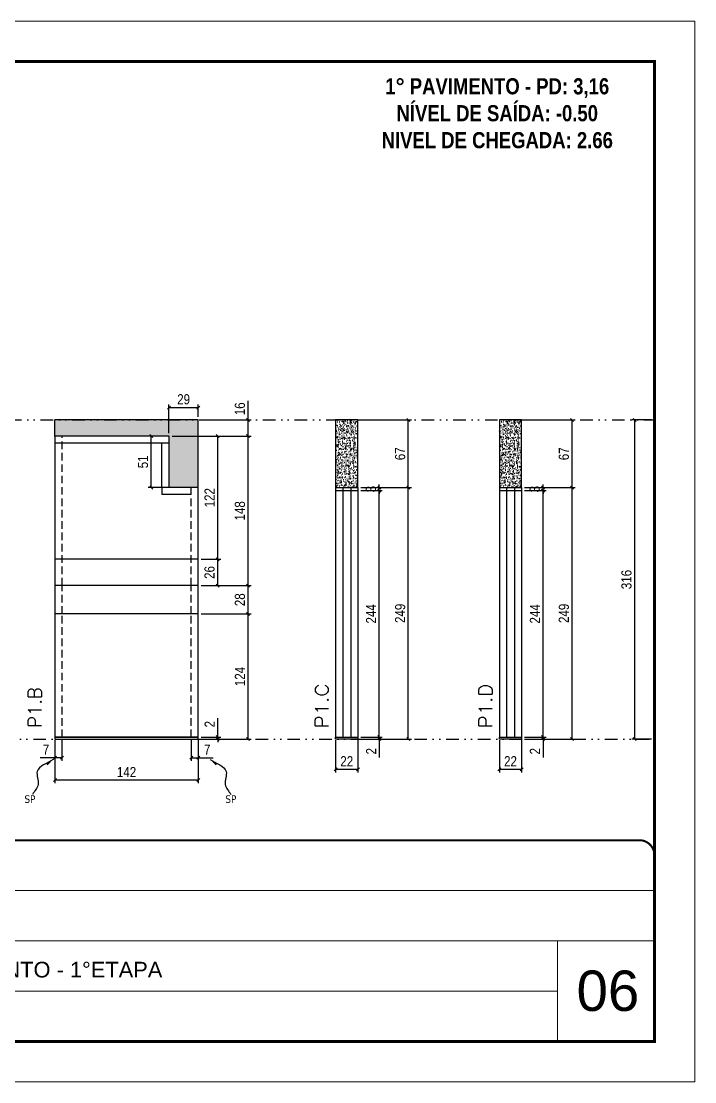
# Model space of a CAD drawing. Extents: x 14400 to 24104, y -21631 to 6985.
# Drawn here: x 16830 to 17497, y 4786 to 5836 of the extents above; entities that cross this region are included whole.
import ezdxf

# ---------------------------------------------------------------- set-up
doc = ezdxf.new("R2010")
doc.units = 0
for name, pattern in [('CONTINUO', [0]), ('DASHED', [0.75, 0.5, -0.25]), ('DIVIDE2', [0.625, 0.25, -0.125, 0, -0.125, 0, -0.125]), ('HIDDEN', [0.375, 0.25, -0.125])]:
    doc.linetypes.add(name, pattern=pattern)
for name, color, linetype, lineweight in [('CARIMBO', 255, 'Continuous', 9), ('Folhas', 255, 'Continuous', 9), ('SARRAFO DE PRESSAO', 251, 'DASHED', 9), ('Texto Seção', 7, 'Continuous', 15)]:
    doc.layers.add(name, color=color, linetype=linetype, lineweight=lineweight)
for name, color, linetype in [('COTA', 241, 'Continuous'), ('NOMENCLATURA', 7, 'Continuous'), ('Nível', 160, 'Continuous'), ('Painéis', 200, 'Continuous'), ('SARR_2.2x7', 40, 'Continuous'), ('texto', 7, 'Continuous')]:
    doc.layers.add(name, color=color, linetype=linetype)
doc.styles.add('ARIAL', font='arial.ttf')
doc.styles.add('COTA TECNICA', font='techl___.ttf', dxfattribs={"height": 10})
doc.styles.add('COTA TECNICA-50', font='techl___.ttf', dxfattribs={"height": 10})
doc.styles.add('REGUA-120', font='ROMANS.shx', dxfattribs={"height": 15})
doc.styles.add('ROMANC', font='techb___.ttf', dxfattribs={"height": 2.5})
doc.styles.get("Standard").update_dxf_attribs({"font": 'arial.ttf'})
doc.dimstyles.new('COTA PAINEL-50', dxfattribs={"dimtxt": 10, "dimasz": 3, "dimexe": 3, "dimexo": 3, "dimgap": 3, "dimtad": 1, "dimdec": 1, "dimzin": 12, "dimdsep": 46, "dimtxsty": 'COTA TECNICA-50', "dimblk1": 'OBLIQUE', "dimblk2": 'OBLIQUE', "dimsah": 1, "dimcen": 0.9, "dimclrd": 4, "dimclre": 4, "dimclrt": 240, "dimadec": 1, "dimazin": 3, "dimtfac": 1, "dimtdec": 1, "dimtmove": 0, "dimatfit": 3, "dimfxl": 1, "dimtolj": 1, "dimtzin": 12, "dimarcsym": 0})
doc.dimstyles.new('PAINEL', dxfattribs={"dimtxt": 10, "dimasz": 3, "dimexe": 3, "dimexo": 3, "dimgap": 3, "dimtad": 1, "dimdec": 1, "dimzin": 12, "dimdsep": 46, "dimtxsty": 'COTA TECNICA', "dimblk1": 'OBLIQUE', "dimblk2": 'OBLIQUE', "dimsah": 1, "dimcen": 0.9, "dimclrd": 4, "dimclre": 4, "dimclrt": 240, "dimadec": 1, "dimazin": 3, "dimtfac": 1, "dimtdec": 1, "dimtmove": 0, "dimatfit": 3, "dimfxl": 1, "dimtolj": 1, "dimtzin": 12, "dimarcsym": 0})
doc.dimstyles.get("Standard").update_dxf_attribs({"dimtxt": 0.18, "dimasz": 0.18, "dimexe": 0.18, "dimexo": 0.0625, "dimgap": 0.09, "dimtad": 0, "dimtih": 1, "dimtoh": 1, "dimdec": 4, "dimzin": 0, "dimdsep": 46, "dimtxsty": 'Standard', "dimcen": 0.09, "dimadec": 0, "dimazin": 0, "dimtfac": 1, "dimtdec": 4, "dimtofl": 0, "dimtmove": 0, "dimatfit": 3, "dimfxl": 1, "dimtolj": 1, "dimtzin": 0, "dimarcsym": 0})

# ---------------------------------------------------------------- blocks, each defined once
blk = doc.blocks.new('9999999999')
at = {"color": 30, "linetype": 'CONTINUO'}
for p, q in [((98564.6, 34379.6), (99584, 34379.6)), ((98564.6, 34329.8), (99488, 34329.8)), ((99584, 34329.8), (99488, 34329.8)), ((99488, 34329.8), (99488, 34230.2)), ((98564.6, 34280), (99488, 34280))]:
    blk.add_line(p, q, dxfattribs=at)
at = {"color": 30, "linetype": 'CONTINUO', "const_width": 2}
blk.add_lwpolyline([(99584, 34230.2), (99584, 34414.4, 0.414214), (99569, 34429.4), (98229, 34429.4, 0.414214), (98214, 34414.4), (98214, 34245.2, 0.414214), (98229, 34230.2), (99584, 34230.2)], format="xyb", dxfattribs=at)
at = {"layer": 'Folhas'}
blk.add_lwpolyline([(98139, 34190.2), (99624, 34190.2), (99624, 35240.2), (98139, 35240.2)], close=True, dxfattribs=at)
at = {"layer": 'Folhas', "color": 30, "const_width": 3}
blk.add_lwpolyline([(98214, 34230.2), (99584, 34230.2), (99584, 35200.2), (98214, 35200.2)], close=True, dxfattribs=at)
at = {"color": 7, "linetype": 'Continuous', "ltscale": 5, "style": 'ARIAL'}
blk.add_text('1°PAVIMENTO - 1°ETAPA', height=15.483, dxfattribs=at).set_placement((98837.7, 34293.5))
blk = doc.blocks.new('_Oblique')
at = {"color": 0, "linetype": 'ByBlock', "lineweight": -2}
blk.add_line((-0.5, -0.5), (0.5, 0.5), dxfattribs=at)
blk = doc.blocks.new('*D616')
at = {"layer": 'COTA', "color": 4, "lineweight": -2, "transparency": 16777216}
for p, q in [((17141.2, 5124.4), (17141.2, 5092.5)), ((17163.2, 5124.4), (17163.2, 5092.5)), ((17141.2, 5095.5), (17163.2, 5095.5))]:
    blk.add_line(p, q, dxfattribs=at)
at = {"layer": 'Defpoints', "color": 0, "transparency": 16777216}
for p in [(17141.2, 5127.4), (17163.2, 5127.4), (17163.2, 5095.5)]:
    blk.add_point(p, dxfattribs=at)
at = {"layer": 'COTA', "color": 4, "lineweight": -2, "transparency": 16777216, "xscale": 3, "yscale": 3, "zscale": 3, "rotation": 180}
blk.add_blockref('_Oblique', (17141.2, 5095.5), dxfattribs=at)
at = {"layer": 'COTA', "color": 4, "lineweight": -2, "transparency": 16777216, "xscale": 3, "yscale": 3, "zscale": 3}
blk.add_blockref('_Oblique', (17163.2, 5095.5), dxfattribs=at)
at = {"layer": 'COTA', "color": 240, "transparency": 16777216, "insert": (17152.2, 5103.5), "char_height": 10, "attachment_point": 5, "style": 'COTA TECNICA'}
blk.add_mtext('\\A1;22', dxfattribs=at)
blk = doc.blocks.new('*D617')
at = {"layer": 'COTA', "color": 4, "lineweight": -2, "transparency": 16777216}
for p, q in [((17166.2, 5127.4), (17187.4, 5127.4)), ((17166.2, 5125.4), (17187.4, 5125.4)), ((17184.4, 5127.4), (17184.4, 5130.4)), ((17184.4, 5127.4), (17184.4, 5125.4)), ((17184.4, 5125.4), (17184.4, 5107.3))]:
    blk.add_line(p, q, dxfattribs=at)
at = {"layer": 'Defpoints', "color": 0, "transparency": 16777216}
for p in [(17163.2, 5127.4), (17163.2, 5125.4), (17184.4, 5127.4)]:
    blk.add_point(p, dxfattribs=at)
at = {"layer": 'COTA', "color": 4, "lineweight": -2, "transparency": 16777216, "xscale": 3, "yscale": 3, "zscale": 3}
for p, rotation in [((17184.4, 5127.4), 270), ((17184.4, 5125.4), 90)]:
    blk.add_blockref('_Oblique', p, dxfattribs=dict(at, rotation=rotation))
at = {"layer": 'COTA', "color": 240, "transparency": 16777216, "insert": (17176.4, 5113.4), "char_height": 10, "attachment_point": 5, "rotation": 90, "style": 'COTA TECNICA-50'}
blk.add_mtext('\\A1;2', dxfattribs=at)
blk = doc.blocks.new('*D618')
at = {"layer": 'COTA', "color": 4, "lineweight": -2, "transparency": 16777216}
for p, q in [((17166.2, 5374.4), (17216.2, 5374.4)), ((17213.2, 5125.4), (17213.2, 5374.4)), ((17166.2, 5125.4), (17216.2, 5125.4))]:
    blk.add_line(p, q, dxfattribs=at)
at = {"layer": 'Defpoints', "color": 0, "transparency": 16777216}
for p in [(17163.2, 5374.4), (17213.2, 5374.4), (17163.2, 5125.4)]:
    blk.add_point(p, dxfattribs=at)
at = {"layer": 'COTA', "color": 4, "lineweight": -2, "transparency": 16777216, "xscale": 3, "yscale": 3, "zscale": 3}
for p, rotation in [((17213.2, 5374.4), 90), ((17213.2, 5125.4), 270)]:
    blk.add_blockref('_Oblique', p, dxfattribs=dict(at, rotation=rotation))
at = {"layer": 'COTA', "color": 240, "transparency": 16777216, "insert": (17205.1, 5249.9), "char_height": 10, "attachment_point": 5, "rotation": 90, "style": 'COTA TECNICA-50'}
blk.add_mtext('\\A1;249', dxfattribs=at)
blk = doc.blocks.new('*D619')
at = {"layer": 'COTA', "color": 4, "lineweight": -2, "transparency": 16777216}
for p, q in [((17166.2, 5441.4), (17216.2, 5441.4)), ((17213.2, 5374.4), (17213.2, 5441.4)), ((17166.2, 5374.4), (17216.2, 5374.4))]:
    blk.add_line(p, q, dxfattribs=at)
at = {"layer": 'Defpoints', "color": 0, "transparency": 16777216}
for p in [(17163.2, 5441.4), (17213.2, 5441.4), (17163.2, 5374.4)]:
    blk.add_point(p, dxfattribs=at)
at = {"layer": 'COTA', "color": 4, "lineweight": -2, "transparency": 16777216, "xscale": 3, "yscale": 3, "zscale": 3}
for p, rotation in [((17213.2, 5441.4), 90), ((17213.2, 5374.4), 270)]:
    blk.add_blockref('_Oblique', p, dxfattribs=dict(at, rotation=rotation))
at = {"layer": 'COTA', "color": 240, "transparency": 16777216, "insert": (17205.1, 5407.9), "char_height": 10, "attachment_point": 5, "rotation": 90, "style": 'COTA TECNICA'}
blk.add_mtext('\\A1;67', dxfattribs=at)
blk = doc.blocks.new('*D627')
at = {"layer": 'COTA', "color": 4, "lineweight": -2, "transparency": 16777216}
for p, q in [((16863.1, 5124.4), (16863.1, 5081.8)), ((17005.1, 5124.4), (17005.1, 5081.8)), ((17005.1, 5084.8), (16863.1, 5084.8))]:
    blk.add_line(p, q, dxfattribs=at)
at = {"layer": 'Defpoints', "color": 0, "transparency": 16777216}
for p in [(16863.1, 5127.4), (17005.1, 5127.4), (16863.1, 5084.8)]:
    blk.add_point(p, dxfattribs=at)
at = {"layer": 'COTA', "color": 4, "lineweight": -2, "transparency": 16777216, "xscale": 3, "yscale": 3, "zscale": 3, "rotation": 180}
blk.add_blockref('_Oblique', (16863.1, 5084.8), dxfattribs=at)
at = {"layer": 'COTA', "color": 4, "lineweight": -2, "transparency": 16777216, "xscale": 3, "yscale": 3, "zscale": 3}
blk.add_blockref('_Oblique', (17005.1, 5084.8), dxfattribs=at)
at = {"layer": 'COTA', "color": 240, "transparency": 16777216, "insert": (16934.1, 5092.8), "char_height": 10, "attachment_point": 5, "style": 'COTA TECNICA'}
blk.add_mtext('\\A1;142', dxfattribs=at)
blk = doc.blocks.new('*D628')
at = {"layer": 'COTA', "color": 4, "lineweight": -2, "transparency": 16777216}
for p, q in [((16998.1, 5124.4), (16998.1, 5103.9)), ((17005.1, 5122.4), (17005.1, 5103.9)), ((16998.1, 5106.9), (17005.1, 5106.9)), ((17005.1, 5106.9), (17019.9, 5106.9))]:
    blk.add_line(p, q, dxfattribs=at)
at = {"layer": 'Defpoints', "color": 0, "transparency": 16777216}
for p in [(16998.1, 5127.4), (17005.1, 5125.4), (17005.1, 5106.9)]:
    blk.add_point(p, dxfattribs=at)
at = {"layer": 'COTA', "color": 4, "lineweight": -2, "transparency": 16777216, "xscale": 3, "yscale": 3, "zscale": 3, "rotation": 180}
blk.add_blockref('_Oblique', (16998.1, 5106.9), dxfattribs=at)
at = {"layer": 'COTA', "color": 4, "lineweight": -2, "transparency": 16777216, "xscale": 3, "yscale": 3, "zscale": 3}
blk.add_blockref('_Oblique', (17005.1, 5106.9), dxfattribs=at)
at = {"layer": 'COTA', "color": 240, "transparency": 16777216, "insert": (17014, 5115), "char_height": 10, "attachment_point": 5, "style": 'COTA TECNICA-50'}
blk.add_mtext('\\A1;7', dxfattribs=at)
blk = doc.blocks.new('*D629')
at = {"layer": 'COTA', "color": 4, "lineweight": -2, "transparency": 16777216}
for p, q in [((16870.1, 5124.4), (16870.1, 5103.9)), ((16863.1, 5122.4), (16863.1, 5103.9)), ((16863.1, 5106.9), (16848.4, 5106.9)), ((16870.1, 5106.9), (16863.1, 5106.9))]:
    blk.add_line(p, q, dxfattribs=at)
at = {"layer": 'Defpoints', "color": 0, "transparency": 16777216}
for p in [(16863.1, 5125.4), (16870.1, 5127.4), (16863.1, 5106.9)]:
    blk.add_point(p, dxfattribs=at)
at = {"layer": 'COTA', "color": 4, "lineweight": -2, "transparency": 16777216, "xscale": 3, "yscale": 3, "zscale": 3, "rotation": 180}
blk.add_blockref('_Oblique', (16863.1, 5106.9), dxfattribs=at)
at = {"layer": 'COTA', "color": 4, "lineweight": -2, "transparency": 16777216, "xscale": 3, "yscale": 3, "zscale": 3}
blk.add_blockref('_Oblique', (16870.1, 5106.9), dxfattribs=at)
at = {"layer": 'COTA', "color": 240, "transparency": 16777216, "insert": (16854.3, 5115), "char_height": 10, "attachment_point": 5, "style": 'COTA TECNICA-50'}
blk.add_mtext('\\A1;7', dxfattribs=at)
blk = doc.blocks.new('*D632')
at = {"layer": 'COTA', "color": 4, "linetype": 'ByBlock', "lineweight": -2, "transparency": 16777216}
for p, q in [((17008.1, 5249.4), (17057.5, 5249.4)), ((17054.5, 5125.4), (17054.5, 5249.4)), ((17008.1, 5125.4), (17057.5, 5125.4))]:
    blk.add_line(p, q, dxfattribs=at)
at = {"layer": 'Defpoints', "color": 0, "linetype": 'ByBlock', "transparency": 16777216}
for p in [(17005.1, 5249.4), (17054.5, 5249.4), (17005.1, 5125.4)]:
    blk.add_point(p, dxfattribs=at)
at = {"layer": 'COTA', "color": 4, "linetype": 'ByBlock', "lineweight": -2, "transparency": 16777216, "xscale": 3, "yscale": 3, "zscale": 3}
for p, rotation in [((17054.5, 5249.4), 90), ((17054.5, 5125.4), 270)]:
    blk.add_blockref('_Oblique', p, dxfattribs=dict(at, rotation=rotation))
at = {"layer": 'COTA', "color": 240, "linetype": 'ByBlock', "transparency": 16777216, "insert": (17046.4, 5187.4), "char_height": 10, "attachment_point": 5, "rotation": 90, "style": 'COTA TECNICA'}
blk.add_mtext('\\A1;124', dxfattribs=at)
blk = doc.blocks.new('*D630')
at = {"layer": 'COTA', "color": 4, "lineweight": -2, "transparency": 16777216}
for p, q in [((17024.4, 5127.4), (17024.4, 5146.2)), ((17008.1, 5127.4), (17027.4, 5127.4)), ((17008.1, 5125.4), (17027.4, 5125.4)), ((17024.4, 5125.4), (17024.4, 5127.4)), ((17024.4, 5125.4), (17024.4, 5122.4))]:
    blk.add_line(p, q, dxfattribs=at)
at = {"layer": 'Defpoints', "color": 0, "transparency": 16777216}
for p in [(17005.1, 5127.4), (17005.1, 5125.4), (17024.4, 5125.4)]:
    blk.add_point(p, dxfattribs=at)
at = {"layer": 'COTA', "color": 4, "lineweight": -2, "transparency": 16777216, "xscale": 3, "yscale": 3, "zscale": 3}
for p, rotation in [((17024.4, 5127.4), 270), ((17024.4, 5125.4), 90)]:
    blk.add_blockref('_Oblique', p, dxfattribs=dict(at, rotation=rotation))
at = {"layer": 'COTA', "color": 240, "transparency": 16777216, "insert": (17016.4, 5140.2), "char_height": 10, "attachment_point": 5, "rotation": 90, "style": 'COTA TECNICA-50'}
blk.add_mtext('\\A1;2', dxfattribs=at)
blk = doc.blocks.new('*D633')
at = {"layer": 'COTA', "color": 4, "linetype": 'ByBlock', "lineweight": -2, "transparency": 16777216}
for p, q in [((17008.1, 5249.4), (17057.5, 5249.4)), ((17054.5, 5125.4), (17054.5, 5249.4)), ((17008.1, 5125.4), (17057.5, 5125.4))]:
    blk.add_line(p, q, dxfattribs=at)
at = {"layer": 'Defpoints', "color": 0, "linetype": 'ByBlock', "transparency": 16777216}
for p in [(17005.1, 5249.4), (17054.5, 5249.4), (17005.1, 5125.4)]:
    blk.add_point(p, dxfattribs=at)
at = {"layer": 'COTA', "color": 4, "linetype": 'ByBlock', "lineweight": -2, "transparency": 16777216, "xscale": 3, "yscale": 3, "zscale": 3}
for p, rotation in [((17054.5, 5249.4), 90), ((17054.5, 5125.4), 270)]:
    blk.add_blockref('_Oblique', p, dxfattribs=dict(at, rotation=rotation))
at = {"layer": 'COTA', "color": 240, "linetype": 'ByBlock', "transparency": 16777216, "insert": (17046.4, 5187.4), "char_height": 10, "attachment_point": 5, "rotation": 90, "style": 'COTA TECNICA'}
blk.add_mtext('\\A1;124', dxfattribs=at)
blk = doc.blocks.new('*D631')
at = {"layer": 'COTA', "color": 4, "lineweight": -2, "transparency": 16777216}
for p, q in [((16979.1, 5425.4), (17057.5, 5425.4)), ((17054.5, 5277.4), (17054.5, 5425.4)), ((17008.1, 5277.4), (17057.5, 5277.4))]:
    blk.add_line(p, q, dxfattribs=at)
at = {"layer": 'Defpoints', "color": 0, "transparency": 16777216}
for p in [(16976.1, 5425.4), (17054.5, 5425.4), (17005.1, 5277.4)]:
    blk.add_point(p, dxfattribs=at)
at = {"layer": 'COTA', "color": 4, "lineweight": -2, "transparency": 16777216, "xscale": 3, "yscale": 3, "zscale": 3}
for p, rotation in [((17054.5, 5425.4), 90), ((17054.5, 5277.4), 270)]:
    blk.add_blockref('_Oblique', p, dxfattribs=dict(at, rotation=rotation))
at = {"layer": 'COTA', "color": 240, "transparency": 16777216, "insert": (17046.4, 5351.4), "char_height": 10, "attachment_point": 5, "rotation": 90, "style": 'COTA TECNICA'}
blk.add_mtext('\\A1;148', dxfattribs=at)
blk = doc.blocks.new('*D634')
at = {"layer": 'COTA', "color": 4, "lineweight": -2, "transparency": 16777216}
for p, q in [((16976.1, 5428.4), (16976.1, 5456.7)), ((16976.1, 5453.7), (17005.1, 5453.7)), ((17005.1, 5444.4), (17005.1, 5456.7))]:
    blk.add_line(p, q, dxfattribs=at)
at = {"layer": 'Defpoints', "color": 0, "transparency": 16777216}
for p in [(17005.1, 5453.7), (17005.1, 5441.4), (16976.1, 5425.4)]:
    blk.add_point(p, dxfattribs=at)
at = {"layer": 'COTA', "color": 4, "lineweight": -2, "transparency": 16777216, "xscale": 3, "yscale": 3, "zscale": 3, "rotation": 180}
blk.add_blockref('_Oblique', (16976.1, 5453.7), dxfattribs=at)
at = {"layer": 'COTA', "color": 4, "lineweight": -2, "transparency": 16777216, "xscale": 3, "yscale": 3, "zscale": 3}
blk.add_blockref('_Oblique', (17005.1, 5453.7), dxfattribs=at)
at = {"layer": 'COTA', "color": 240, "transparency": 16777216, "insert": (16990.6, 5461.8), "char_height": 10, "attachment_point": 5, "style": 'COTA TECNICA'}
blk.add_mtext('\\A1;29', dxfattribs=at)
blk = doc.blocks.new('*D635')
at = {"layer": 'COTA', "color": 4, "lineweight": -2, "transparency": 16777216}
for p, q in [((16973.1, 5425.4), (16955.5, 5425.4)), ((16958.5, 5374.4), (16958.5, 5425.4)), ((16973.1, 5374.4), (16955.5, 5374.4))]:
    blk.add_line(p, q, dxfattribs=at)
at = {"layer": 'Defpoints', "color": 0, "transparency": 16777216}
for p in [(16958.5, 5425.4), (16976.1, 5425.4), (16976.1, 5374.4)]:
    blk.add_point(p, dxfattribs=at)
at = {"layer": 'COTA', "color": 4, "lineweight": -2, "transparency": 16777216, "xscale": 3, "yscale": 3, "zscale": 3}
for p, rotation in [((16958.5, 5425.4), 90), ((16958.5, 5374.4), 270)]:
    blk.add_blockref('_Oblique', p, dxfattribs=dict(at, rotation=rotation))
at = {"layer": 'COTA', "color": 240, "transparency": 16777216, "insert": (16950.4, 5399.9), "char_height": 10, "attachment_point": 5, "rotation": 90, "style": 'COTA TECNICA'}
blk.add_mtext('\\A1;51', dxfattribs=at)
blk = doc.blocks.new('*D636')
at = {"layer": 'COTA', "color": 4, "lineweight": -2, "transparency": 16777216}
for p, q in [((17008.1, 5277.4), (17057.5, 5277.4)), ((17054.5, 5249.4), (17054.5, 5277.4)), ((17008.1, 5249.4), (17057.5, 5249.4))]:
    blk.add_line(p, q, dxfattribs=at)
at = {"layer": 'Defpoints', "color": 0, "transparency": 16777216}
for p in [(17005.1, 5277.4), (17054.5, 5277.4), (17005.1, 5249.4)]:
    blk.add_point(p, dxfattribs=at)
at = {"layer": 'COTA', "color": 4, "lineweight": -2, "transparency": 16777216, "xscale": 3, "yscale": 3, "zscale": 3}
for p, rotation in [((17054.5, 5277.4), 90), ((17054.5, 5249.4), 270)]:
    blk.add_blockref('_Oblique', p, dxfattribs=dict(at, rotation=rotation))
at = {"layer": 'COTA', "color": 240, "transparency": 16777216, "insert": (17046.4, 5263.4), "char_height": 10, "attachment_point": 5, "rotation": 90, "style": 'COTA TECNICA'}
blk.add_mtext('\\A1;28', dxfattribs=at)
blk = doc.blocks.new('*D637')
at = {"layer": 'COTA', "color": 4, "lineweight": -2, "transparency": 16777216}
for p, q in [((17008.1, 5303.4), (17027.4, 5303.4)), ((17024.4, 5277.4), (17024.4, 5303.4)), ((17008.1, 5277.4), (17027.4, 5277.4))]:
    blk.add_line(p, q, dxfattribs=at)
at = {"layer": 'Defpoints', "color": 0, "transparency": 16777216}
for p in [(17005.1, 5303.4), (17024.4, 5303.4), (17005.1, 5277.4)]:
    blk.add_point(p, dxfattribs=at)
at = {"layer": 'COTA', "color": 4, "lineweight": -2, "transparency": 16777216, "xscale": 3, "yscale": 3, "zscale": 3}
for p, rotation in [((17024.4, 5303.4), 90), ((17024.4, 5277.4), 270)]:
    blk.add_blockref('_Oblique', p, dxfattribs=dict(at, rotation=rotation))
at = {"layer": 'COTA', "color": 240, "transparency": 16777216, "insert": (17016.3, 5290.4), "char_height": 10, "attachment_point": 5, "rotation": 90, "style": 'COTA TECNICA'}
blk.add_mtext('\\A1;26', dxfattribs=at)
blk = doc.blocks.new('*D638')
at = {"layer": 'COTA', "color": 4, "lineweight": -2, "transparency": 16777216}
for p, q in [((16979.1, 5425.4), (17027.4, 5425.4)), ((17024.4, 5303.4), (17024.4, 5425.4)), ((17008.1, 5303.4), (17027.4, 5303.4))]:
    blk.add_line(p, q, dxfattribs=at)
at = {"layer": 'Defpoints', "color": 0, "transparency": 16777216}
for p in [(16976.1, 5425.4), (17024.4, 5425.4), (17005.1, 5303.4)]:
    blk.add_point(p, dxfattribs=at)
at = {"layer": 'COTA', "color": 4, "lineweight": -2, "transparency": 16777216, "xscale": 3, "yscale": 3, "zscale": 3}
for p, rotation in [((17024.4, 5425.4), 90), ((17024.4, 5303.4), 270)]:
    blk.add_blockref('_Oblique', p, dxfattribs=dict(at, rotation=rotation))
at = {"layer": 'COTA', "color": 240, "transparency": 16777216, "insert": (17016.3, 5364.4), "char_height": 10, "attachment_point": 5, "rotation": 90, "style": 'COTA TECNICA'}
blk.add_mtext('\\A1;122', dxfattribs=at)
blk = doc.blocks.new('*D639')
at = {"layer": 'COTA', "color": 4, "lineweight": -2, "transparency": 16777216}
for p, q in [((17054.5, 5441.4), (17054.5, 5460.4)), ((17008.1, 5441.4), (17057.5, 5441.4)), ((17054.5, 5425.4), (17054.5, 5441.4)), ((16979.1, 5425.4), (17057.5, 5425.4))]:
    blk.add_line(p, q, dxfattribs=at)
at = {"layer": 'Defpoints', "color": 0, "transparency": 16777216}
for p in [(17005.1, 5441.4), (17054.5, 5441.4), (16976.1, 5425.4)]:
    blk.add_point(p, dxfattribs=at)
at = {"layer": 'COTA', "color": 4, "lineweight": -2, "transparency": 16777216, "xscale": 3, "yscale": 3, "zscale": 3}
for p, rotation in [((17054.5, 5441.4), 90), ((17054.5, 5425.4), 270)]:
    blk.add_blockref('_Oblique', p, dxfattribs=dict(at, rotation=rotation))
at = {"layer": 'COTA', "color": 240, "transparency": 16777216, "insert": (17046.4, 5452.4), "char_height": 10, "attachment_point": 5, "rotation": 90, "style": 'COTA TECNICA'}
blk.add_mtext('\\A1;16', dxfattribs=at)
blk = doc.blocks.new('*D640')
at = {"layer": 'COTA', "color": 4, "lineweight": -2, "transparency": 16777216}
for p, q in [((17166.2, 5371.4), (17187.4, 5371.4)), ((17184.4, 5127.4), (17184.4, 5371.4)), ((17166.2, 5127.4), (17187.4, 5127.4))]:
    blk.add_line(p, q, dxfattribs=at)
at = {"layer": 'Defpoints', "color": 0, "transparency": 16777216}
for p in [(17163.2, 5371.4), (17184.4, 5371.4), (17163.2, 5127.4)]:
    blk.add_point(p, dxfattribs=at)
at = {"layer": 'COTA', "color": 4, "lineweight": -2, "transparency": 16777216, "xscale": 3, "yscale": 3, "zscale": 3}
for p, rotation in [((17184.4, 5371.4), 90), ((17184.4, 5127.4), 270)]:
    blk.add_blockref('_Oblique', p, dxfattribs=dict(at, rotation=rotation))
at = {"layer": 'COTA', "color": 240, "transparency": 16777216, "insert": (17176.3, 5249.4), "char_height": 10, "attachment_point": 5, "rotation": 90, "style": 'COTA TECNICA'}
blk.add_mtext('\\A1;244', dxfattribs=at)
blk = doc.blocks.new('*D641')
at = {"layer": 'COTA', "color": 4, "lineweight": -2, "transparency": 16777216}
for p, q in [((17184.4, 5374.4), (17184.4, 5377.4)), ((17166.2, 5374.4), (17187.4, 5374.4)), ((17166.2, 5371.4), (17187.4, 5371.4)), ((17184.4, 5371.4), (17184.4, 5374.4)), ((17184.4, 5371.4), (17184.4, 5368.4))]:
    blk.add_line(p, q, dxfattribs=at)
at = {"layer": 'Defpoints', "color": 0, "transparency": 16777216}
for p in [(17163.2, 5374.4), (17163.2, 5371.4), (17184.4, 5374.4)]:
    blk.add_point(p, dxfattribs=at)
at = {"layer": 'COTA', "color": 4, "lineweight": -2, "transparency": 16777216, "xscale": 3, "yscale": 3, "zscale": 3}
for p, rotation in [((17184.4, 5374.4), 270), ((17184.4, 5371.4), 90)]:
    blk.add_blockref('_Oblique', p, dxfattribs=dict(at, rotation=rotation))
at = {"layer": 'COTA', "color": 240, "transparency": 16777216, "insert": (17176.2, 5372.9), "char_height": 10, "attachment_point": 5, "rotation": 90, "style": 'COTA TECNICA'}
blk.add_mtext('\\A1;3', dxfattribs=at)
blk = doc.blocks.new('*D642')
at = {"layer": 'COTA', "color": 4, "lineweight": -2, "transparency": 16777216}
for p, q in [((17303.4, 5124.4), (17303.4, 5092.5)), ((17325.4, 5124.4), (17325.4, 5092.5)), ((17303.4, 5095.5), (17325.4, 5095.5))]:
    blk.add_line(p, q, dxfattribs=at)
at = {"layer": 'Defpoints', "color": 0, "transparency": 16777216}
for p in [(17303.4, 5127.4), (17325.4, 5127.4), (17325.4, 5095.5)]:
    blk.add_point(p, dxfattribs=at)
at = {"layer": 'COTA', "color": 4, "lineweight": -2, "transparency": 16777216, "xscale": 3, "yscale": 3, "zscale": 3, "rotation": 180}
blk.add_blockref('_Oblique', (17303.4, 5095.5), dxfattribs=at)
at = {"layer": 'COTA', "color": 4, "lineweight": -2, "transparency": 16777216, "xscale": 3, "yscale": 3, "zscale": 3}
blk.add_blockref('_Oblique', (17325.4, 5095.5), dxfattribs=at)
at = {"layer": 'COTA', "color": 240, "transparency": 16777216, "insert": (17314.4, 5103.5), "char_height": 10, "attachment_point": 5, "style": 'COTA TECNICA'}
blk.add_mtext('\\A1;22', dxfattribs=at)
blk = doc.blocks.new('*D643')
at = {"layer": 'COTA', "color": 4, "lineweight": -2, "transparency": 16777216}
for p, q in [((17328.4, 5127.4), (17349.6, 5127.4)), ((17328.4, 5125.4), (17349.6, 5125.4)), ((17346.6, 5127.4), (17346.6, 5130.4)), ((17346.6, 5127.4), (17346.6, 5125.4)), ((17346.6, 5125.4), (17346.6, 5107.3))]:
    blk.add_line(p, q, dxfattribs=at)
at = {"layer": 'Defpoints', "color": 0, "transparency": 16777216}
for p in [(17325.4, 5127.4), (17325.4, 5125.4), (17346.6, 5127.4)]:
    blk.add_point(p, dxfattribs=at)
at = {"layer": 'COTA', "color": 4, "lineweight": -2, "transparency": 16777216, "xscale": 3, "yscale": 3, "zscale": 3}
for p, rotation in [((17346.6, 5127.4), 270), ((17346.6, 5125.4), 90)]:
    blk.add_blockref('_Oblique', p, dxfattribs=dict(at, rotation=rotation))
at = {"layer": 'COTA', "color": 240, "transparency": 16777216, "insert": (17338.6, 5113.4), "char_height": 10, "attachment_point": 5, "rotation": 90, "style": 'COTA TECNICA-50'}
blk.add_mtext('\\A1;2', dxfattribs=at)
blk = doc.blocks.new('*D644')
at = {"layer": 'COTA', "color": 4, "lineweight": -2, "transparency": 16777216}
for p, q in [((17328.4, 5374.4), (17378.4, 5374.4)), ((17375.4, 5125.4), (17375.4, 5374.4)), ((17328.4, 5125.4), (17378.4, 5125.4))]:
    blk.add_line(p, q, dxfattribs=at)
at = {"layer": 'Defpoints', "color": 0, "transparency": 16777216}
for p in [(17325.4, 5374.4), (17375.4, 5374.4), (17325.4, 5125.4)]:
    blk.add_point(p, dxfattribs=at)
at = {"layer": 'COTA', "color": 4, "lineweight": -2, "transparency": 16777216, "xscale": 3, "yscale": 3, "zscale": 3}
for p, rotation in [((17375.4, 5374.4), 90), ((17375.4, 5125.4), 270)]:
    blk.add_blockref('_Oblique', p, dxfattribs=dict(at, rotation=rotation))
at = {"layer": 'COTA', "color": 240, "transparency": 16777216, "insert": (17367.3, 5249.9), "char_height": 10, "attachment_point": 5, "rotation": 90, "style": 'COTA TECNICA-50'}
blk.add_mtext('\\A1;249', dxfattribs=at)
blk = doc.blocks.new('*D645')
at = {"layer": 'COTA', "color": 4, "lineweight": -2, "transparency": 16777216}
for p, q in [((17328.4, 5441.4), (17378.4, 5441.4)), ((17375.4, 5374.4), (17375.4, 5441.4)), ((17328.4, 5374.4), (17378.4, 5374.4))]:
    blk.add_line(p, q, dxfattribs=at)
at = {"layer": 'Defpoints', "color": 0, "transparency": 16777216}
for p in [(17325.4, 5441.4), (17375.4, 5441.4), (17325.4, 5374.4)]:
    blk.add_point(p, dxfattribs=at)
at = {"layer": 'COTA', "color": 4, "lineweight": -2, "transparency": 16777216, "xscale": 3, "yscale": 3, "zscale": 3}
for p, rotation in [((17375.4, 5441.4), 90), ((17375.4, 5374.4), 270)]:
    blk.add_blockref('_Oblique', p, dxfattribs=dict(at, rotation=rotation))
at = {"layer": 'COTA', "color": 240, "transparency": 16777216, "insert": (17367.3, 5407.9), "char_height": 10, "attachment_point": 5, "rotation": 90, "style": 'COTA TECNICA'}
blk.add_mtext('\\A1;67', dxfattribs=at)
blk = doc.blocks.new('*D646')
at = {"layer": 'COTA', "color": 4, "lineweight": -2, "transparency": 16777216}
for p, q in [((17328.4, 5371.4), (17349.6, 5371.4)), ((17346.6, 5127.4), (17346.6, 5371.4)), ((17328.4, 5127.4), (17349.6, 5127.4))]:
    blk.add_line(p, q, dxfattribs=at)
at = {"layer": 'Defpoints', "color": 0, "transparency": 16777216}
for p in [(17325.4, 5371.4), (17346.6, 5371.4), (17325.4, 5127.4)]:
    blk.add_point(p, dxfattribs=at)
at = {"layer": 'COTA', "color": 4, "lineweight": -2, "transparency": 16777216, "xscale": 3, "yscale": 3, "zscale": 3}
for p, rotation in [((17346.6, 5371.4), 90), ((17346.6, 5127.4), 270)]:
    blk.add_blockref('_Oblique', p, dxfattribs=dict(at, rotation=rotation))
at = {"layer": 'COTA', "color": 240, "transparency": 16777216, "insert": (17338.6, 5249.4), "char_height": 10, "attachment_point": 5, "rotation": 90, "style": 'COTA TECNICA'}
blk.add_mtext('\\A1;244', dxfattribs=at)
blk = doc.blocks.new('*D647')
at = {"layer": 'COTA', "color": 4, "lineweight": -2, "transparency": 16777216}
for p, q in [((17346.6, 5374.4), (17346.6, 5377.4)), ((17328.4, 5374.4), (17349.6, 5374.4)), ((17328.4, 5371.4), (17349.6, 5371.4)), ((17346.6, 5371.4), (17346.6, 5374.4)), ((17346.6, 5371.4), (17346.6, 5368.4))]:
    blk.add_line(p, q, dxfattribs=at)
at = {"layer": 'Defpoints', "color": 0, "transparency": 16777216}
for p in [(17325.4, 5374.4), (17325.4, 5371.4), (17346.6, 5374.4)]:
    blk.add_point(p, dxfattribs=at)
at = {"layer": 'COTA', "color": 4, "lineweight": -2, "transparency": 16777216, "xscale": 3, "yscale": 3, "zscale": 3}
for p, rotation in [((17346.6, 5374.4), 270), ((17346.6, 5371.4), 90)]:
    blk.add_blockref('_Oblique', p, dxfattribs=dict(at, rotation=rotation))
at = {"layer": 'COTA', "color": 240, "transparency": 16777216, "insert": (17338.4, 5372.9), "char_height": 10, "attachment_point": 5, "rotation": 90, "style": 'COTA TECNICA'}
blk.add_mtext('\\A1;3', dxfattribs=at)
blk = doc.blocks.new('*D701')
at = {"layer": 'COTA', "color": 4, "lineweight": -2, "transparency": 16777216}
for p, q in [((17454, 5441.4), (17434.5, 5441.4)), ((17437.5, 5125.4), (17437.5, 5441.4)), ((17454, 5125.4), (17434.5, 5125.4))]:
    blk.add_line(p, q, dxfattribs=at)
at = {"layer": 'Defpoints', "color": 0, "transparency": 16777216}
for p in [(17437.5, 5441.4), (17457, 5441.4), (17457, 5125.4)]:
    blk.add_point(p, dxfattribs=at)
at = {"layer": 'COTA', "color": 4, "lineweight": -2, "transparency": 16777216, "xscale": 3, "yscale": 3, "zscale": 3}
for p, rotation in [((17437.5, 5441.4), 90), ((17437.5, 5125.4), 270)]:
    blk.add_blockref('_Oblique', p, dxfattribs=dict(at, rotation=rotation))
at = {"layer": 'COTA', "color": 240, "transparency": 16777216, "insert": (17429.3, 5283.4), "char_height": 10, "attachment_point": 5, "rotation": 90, "style": 'COTA TECNICA'}
blk.add_mtext('\\A1;316', dxfattribs=at)

msp = doc.modelspace()

# ---------------------------------------------------------------- hatches: boundary and pattern name
at = {"layer": 'COTA'}
h = msp.add_hatch(dxfattribs=at)
h.set_pattern_fill('AR-CONC', color=256, scale=0.03)
h.paths.add_polyline_path([(17005.14, 5441.44), (16863.14, 5441.44), (16863.14, 5425.44), (16976.14, 5425.44), (16976.14, 5374.44), (17005.14, 5374.44)])
h = msp.add_hatch(dxfattribs=at)
h.set_pattern_fill('AR-CONC', color=256, scale=0.03)
h.set_pattern_definition([(50, (-1598.842, 1148.575), (5.4655401, -0.4781726), [0.5715, -6.2865]), (355, (-1598.842, 1148.575), (-1.0573026, 5.7317054), [0.4572, -5.0292175]), (100.451445, (-1598.3865, 1148.535), (4.4082374, 5.2535326), [0.4857003, -5.3427073]), (46.1842, (-1598.842, 1150.099), (8.1323712, -1.2612698), [0.85725, -9.42975]), (96.635558, (-1598.164, 1149.994), (7.122124, 7.4227837), [0.7285507, -8.0140682]), (351.18415, (-1598.842, 1150.099), (7.122124, 7.4227837), [0.685799, -7.543792]), (21, (-1598.08, 1149.718), (4.5484317, -3.0679559), [0.5715, -6.2865]), (326, (-1598.08, 1149.718), (1.8540609, 5.525639), [0.4572, -5.0292]), (71.451445, (-1597.701, 1149.4624), (6.4024926, 2.457683), [0.4857003, -5.3426981]), (37.5, (-1598.842, 1148.5751), (0.0926581, 2.53665117), [0, -4.96824, 0, -5.1054, 0, -5.04825]), (7.5, (-1598.842, 1148.575), (2.00458988, 3.00541724), [0, -2.91084, 0, -4.85394, 0, -1.92405]), (327.5, (-1600.5412, 1148.5751), (4.06771786, -0.17186232), [0, -1.905, 0, -5.9436, 0, -7.8867]), (317.5, (-1601.3032, 1148.575), (4.44387544, 0.7627947), [0, -2.4765, 0, -3.94716, 0, -5.6007])])
h.paths.add_polyline_path([(17163.21, 5441.44), (17141.21, 5441.44), (17141.21, 5374.44), (17163.21, 5374.44)])
h = msp.add_hatch(dxfattribs=at)
h.set_pattern_fill('AR-CONC', color=256, scale=0.03)
h.set_pattern_definition([(50, (-1436.617, 1148.575), (5.4655401, -0.4781726), [0.5715, -6.2865]), (355, (-1436.617, 1148.575), (-1.0573026, 5.7317054), [0.4572, -5.0292175]), (100.451445, (-1436.1617, 1148.535), (4.4082374, 5.2535326), [0.4857003, -5.3427073]), (46.1842, (-1436.617, 1150.099), (8.1323712, -1.2612698), [0.85725, -9.42975]), (96.635558, (-1435.9394, 1149.994), (7.122124, 7.4227837), [0.7285507, -8.0140682]), (351.18415, (-1436.617, 1150.099), (7.122124, 7.4227837), [0.685799, -7.543792]), (21, (-1435.855, 1149.718), (4.5484317, -3.0679559), [0.5715, -6.2865]), (326, (-1435.855, 1149.718), (1.8540609, 5.525639), [0.4572, -5.0292]), (71.451445, (-1435.476, 1149.4624), (6.4024926, 2.457683), [0.4857003, -5.3426981]), (37.5, (-1436.6171, 1148.5751), (0.0926581, 2.53665117), [0, -4.96824, 0, -5.1054, 0, -5.04825]), (7.5, (-1436.617, 1148.575), (2.00458988, 3.00541724), [0, -2.91084, 0, -4.85394, 0, -1.92405]), (327.5, (-1438.3164, 1148.5751), (4.06771786, -0.17186232), [0, -1.905, 0, -5.9436, 0, -7.8867]), (317.5, (-1439.0784, 1148.575), (4.44387544, 0.7627947), [0, -2.4765, 0, -3.94716, 0, -5.6007])])
h.paths.add_polyline_path([(17325.44, 5441.44), (17303.44, 5441.44), (17303.44, 5374.44), (17325.44, 5374.44)])

# ---------------------------------------------------------------- linework, layer by layer
for p, q in [((17005.14, 5441.44), (16863.14, 5441.44)), ((16863.14, 5425.44), (16863.14, 5441.44)), ((17005.14, 5374.44), (17005.14, 5441.44)), ((16976.14, 5374.44), (16969.14, 5374.44)), ((16969.14, 5374.44), (16969.14, 5367.44))]:
    msp.add_line(p, q, dxfattribs=at)
for points in [[(17141.21, 5374.44), (17163.21, 5374.44), (17163.21, 5441.44), (17141.21, 5441.44)], [(17303.44, 5374.44), (17325.44, 5374.44), (17325.44, 5441.44), (17303.44, 5441.44)]]:
    msp.add_lwpolyline(points, close=True, dxfattribs=at)
at = {"layer": 'Nível', "color": 4, "linetype": 'DIVIDE2', "ltscale": 50}
for p, q in [((16534.36, 5441.44), (17456.97, 5441.44)), ((16086.97, 5125.44), (17456.97, 5125.44))]:
    msp.add_line(p, q, dxfattribs=at)
at = {"layer": 'Painéis'}
for p, q in [((16863.14, 5425.44), (16863.14, 5127.44)), ((16976.14, 5425.44), (16863.14, 5425.44)), ((16976.14, 5374.44), (16976.14, 5425.44)), ((17005.14, 5374.44), (16976.14, 5374.44)), ((17005.14, 5127.44), (17005.14, 5374.44)), ((17141.21, 5374.44), (17141.21, 5127.44)), ((17141.21, 5374.44), (17163.21, 5374.44)), ((17141.21, 5371.44), (17163.21, 5371.44)), ((17163.21, 5374.44), (17163.21, 5127.44)), ((17303.44, 5374.44), (17303.44, 5127.44)), ((17303.44, 5374.44), (17325.44, 5374.44)), ((17303.44, 5371.44), (17325.44, 5371.44)), ((17325.44, 5374.44), (17325.44, 5127.44)), ((17005.14, 5303.44), (16863.14, 5303.44)), ((17005.14, 5277.44), (16863.14, 5277.44)), ((17005.14, 5249.44), (16863.14, 5249.44)), ((16863.14, 5127.44), (17005.14, 5127.44)), ((17141.21, 5127.44), (17163.21, 5127.44)), ((17141.21, 5125.44), (17141.21, 5127.44)), ((17163.21, 5125.44), (17141.21, 5125.44)), ((17163.21, 5127.44), (17163.21, 5125.44)), ((17303.44, 5127.44), (17325.44, 5127.44)), ((17303.44, 5125.44), (17303.44, 5127.44)), ((17325.44, 5125.44), (17303.44, 5125.44)), ((17325.44, 5127.44), (17325.44, 5125.44))]:
    msp.add_line(p, q, dxfattribs=at)
msp.add_lwpolyline([(17005.14, 5127.44), (16863.14, 5127.44), (16863.14, 5125.44), (17005.14, 5125.44)], close=True, dxfattribs=at)
at = {"layer": 'SARR_2.2x7'}
for p, q in [((16976.14, 5418.44), (16863.14, 5418.44)), ((16969.14, 5374.44), (16969.14, 5418.44)), ((16998.14, 5367.44), (16969.14, 5367.44)), ((17148.21, 5374.44), (17148.21, 5127.44)), ((17156.21, 5374.44), (17156.21, 5127.44)), ((17310.44, 5374.44), (17310.44, 5127.44)), ((17318.44, 5374.44), (17318.44, 5127.44))]:
    msp.add_line(p, q, dxfattribs=at)
at = {"layer": 'SARR_2.2x7', "linetype": 'HIDDEN', "ltscale": 30}
for p, q in [((16870.14, 5277.44), (16870.14, 5425.44)), ((16998.14, 5277.44), (16998.14, 5374.44)), ((16870.14, 5249.44), (16870.14, 5277.44)), ((16998.14, 5249.44), (16998.14, 5277.44)), ((16870.14, 5127.44), (16870.14, 5249.44)), ((16998.14, 5127.44), (16998.14, 5249.44))]:
    msp.add_line(p, q, dxfattribs=at)

# ---------------------------------------------------------------- block references
at = {"layer": 'SARRAFO DE PRESSAO', "color": 6, "linetype": 'ByBlock'}
msp.add_blockref('9999999999', (-82127.01, -29404.05), dxfattribs=at)

# ---------------------------------------------------------------- texts
at = {"layer": 'CARIMBO', "style": 'ARIAL'}
msp.add_text('06', height=40, dxfattribs=at).set_placement((17379.83, 4856.3))
at = {"layer": 'NOMENCLATURA', "color": 2, "insert": (17301.29, 5779.74), "char_height": 16, "attachment_point": 2, "style": 'ROMANC'}
msp.add_mtext_dynamic_manual_height_columns('1° PAVIMENTO - PD: 3,16\\PNÍVEL DE SAÍDA: -0.50\\PNIVEL DE CHEGADA: 2.66', width=432.3511, gutter_width=1, heights=[0], dxfattribs=at)
at = {"layer": 'texto', "color": 0, "char_height": 7.5, "attachment_point": 5}
for insert in [(16838.36, 5065.94), (17037.39, 5065.94)]:
    msp.add_mtext('{\\fTahoma|b0|i0|c0|p34;\\C4;SP}', dxfattribs=dict(at, insert=insert))
at = {"layer": 'Texto Seção', "style": 'REGUA-120', "width": 1.1}
for s, p in [('P1.C', (17133.96, 5136.2)), ('P1.D', (17296.19, 5136.2))]:
    msp.add_text(s, height=13, rotation=90, dxfattribs=at).set_placement(p)
at = {"layer": 'Texto Seção', "insert": (16849.67, 5136.69), "char_height": 13, "width": 285.3299, "attachment_point": 7, "rotation": 90, "style": 'REGUA-120'}
msp.add_mtext('P1.B', dxfattribs=at)

# ---------------------------------------------------------------- dimensions: what is measured, and where the dimension line sits
at = {"layer": 'COTA'}
for base, p1, p2, dimstyle, picture, middle in [((17005.14, 5453.71), (16976.14, 5425.44), (17005.14, 5441.44), 'PAINEL', '*D634', (16990.64, 5461.8)), ((17005.14, 5106.93), (16998.14, 5127.44), (17005.14, 5125.44), 'COTA PAINEL-50', '*D628', (17014, 5115))]:
    dim = msp.add_linear_dim(base=base, p1=p1, p2=p2, dimstyle=dimstyle, dxfattribs=at)
    dim.commit()
    dim.dimension.update_dxf_attribs({"geometry": picture, "text_midpoint": middle})
for base, p1, p2, angle, dimstyle, picture, middle in [((17054.51, 5441.44), (16976.14, 5425.44), (17005.14, 5441.44), 90, 'PAINEL', '*D639', (17046.4, 5452.44)), ((17213.2, 5441.44), (17163.21, 5374.44), (17163.21, 5441.44), 90, 'PAINEL', '*D619', (17205.1, 5407.94)), ((17375.43, 5441.44), (17325.44, 5374.44), (17325.44, 5441.44), 90, 'PAINEL', '*D645', (17367.32, 5407.94)), ((17437.51, 5441.44), (17456.97, 5125.44), (17456.97, 5441.44), 90, 'PAINEL', '*D701', (17429.29, 5283.44)), ((16958.51, 5425.44), (16976.14, 5374.44), (16976.14, 5425.44), 90, 'PAINEL', '*D635', (16950.4, 5399.94)), ((17054.51, 5425.44), (17005.14, 5277.44), (16976.14, 5425.44), 90, 'PAINEL', '*D631', (17046.41, 5351.44)), ((17213.2, 5374.44), (17163.21, 5125.44), (17163.21, 5374.44), 90, 'COTA PAINEL-50', '*D618', (17205.1, 5249.94)), ((17184.4, 5371.44), (17163.21, 5127.44), (17163.21, 5371.44), 90, 'PAINEL', '*D640', (17176.33, 5249.44)), ((17375.43, 5374.44), (17325.44, 5125.44), (17325.44, 5374.44), 90, 'COTA PAINEL-50', '*D644', (17367.32, 5249.94)), ((17346.63, 5371.44), (17325.44, 5127.44), (17325.44, 5371.44), 90, 'PAINEL', '*D646', (17338.56, 5249.44)), ((17024.4, 5303.44), (17005.14, 5277.44), (17005.14, 5303.44), 90, 'PAINEL', '*D637', (17016.29, 5290.44)), ((17054.51, 5277.44), (17005.14, 5249.44), (17005.14, 5277.44), 90, 'PAINEL', '*D636', (17046.41, 5263.44)), ((16863.14, 5106.93), (16870.14, 5127.44), (16863.14, 5125.44), 180, 'COTA PAINEL-50', '*D629', (16854.27, 5115))]:
    dim = msp.add_linear_dim(base=base, p1=p1, p2=p2, angle=angle, dimstyle=dimstyle, dxfattribs=at)
    dim.commit()
    dim.dimension.update_dxf_attribs({"geometry": picture, "text_midpoint": middle})
for base, p1, p2, angle, override, picture, middle in [((17024.4, 5425.44), (17005.14, 5303.44), (16976.14, 5425.44), 90, {"dimtmove": 1}, '*D638', (17016.34, 5364.44)), ((16863.14, 5084.76), (17005.14, 5127.44), (16863.14, 5127.44), 180, {"dimarcsym": 2}, '*D627', (16934.14, 5092.83))]:
    dim = msp.add_linear_dim(base=base, p1=p1, p2=p2, angle=angle, dimstyle='PAINEL', override=override, dxfattribs=at)
    dim.commit()
    dim.dimension.update_dxf_attribs({"geometry": picture, "text_midpoint": middle})
for base, p1, p2, picture, middle in [((17184.4, 5374.44), (17163.21, 5371.44), (17163.21, 5374.44), '*D641', (17184.4, 5372.94)), ((17346.63, 5374.44), (17325.44, 5371.44), (17325.44, 5374.44), '*D647', (17346.63, 5372.94))]:
    dim = msp.add_linear_dim(base=base, p1=p1, p2=p2, angle=90, dimstyle='PAINEL', override={"dimtmove": 1}, dxfattribs=at)
    dim.commit()
    dim.dimension.update_dxf_attribs({"geometry": picture, "text_midpoint": middle, "dimtype": 160})
at = {"layer": 'COTA', "linetype": 'ByBlock'}
for picture in ['*D632', '*D633']:
    dim = msp.add_aligned_dim(p1=(17005.14, 5125.44), p2=(17005.14, 5249.44), distance=-49.37, dimstyle='PAINEL', dxfattribs=at)
    dim.commit()
    dim.dimension.update_dxf_attribs({"geometry": picture, "text_midpoint": (17046.43, 5187.44)})
at = {"layer": 'COTA'}
for base, p1, p2, picture, middle in [((17024.4, 5125.44), (17005.14, 5127.44), (17005.14, 5125.44), '*D630', (17024.4, 5140.18)), ((17184.4, 5127.44), (17163.21, 5125.44), (17163.21, 5127.44), '*D617', (17184.4, 5113.38)), ((17346.63, 5127.44), (17325.44, 5125.44), (17325.44, 5127.44), '*D643', (17346.63, 5113.38))]:
    dim = msp.add_linear_dim(base=base, p1=p1, p2=p2, angle=90, dimstyle='COTA PAINEL-50', dxfattribs=at)
    dim.commit()
    dim.dimension.update_dxf_attribs({"geometry": picture, "text_midpoint": middle, "dimtype": 160})
for base, p1, p2, picture, middle in [((17163.21, 5095.54), (17141.21, 5127.44), (17163.21, 5127.44), '*D616', (17152.21, 5103.54)), ((17325.44, 5095.54), (17303.44, 5127.44), (17325.44, 5127.44), '*D642', (17314.44, 5103.54))]:
    dim = msp.add_linear_dim(base=base, p1=p1, p2=p2, dimstyle='PAINEL', override={"dimarcsym": 2}, dxfattribs=at)
    dim.commit()
    dim.dimension.update_dxf_attribs({"geometry": picture, "text_midpoint": middle})

# ---------------------------------------------------------------- leaders
at = {"layer": 'COTA', "path_type": 1}
for points in [[(16861.31, 5105.25), (16845.52, 5093.42), (16846.45, 5080.41), (16840.9, 5070.63)], [(17016.97, 5105.25), (17032.75, 5093.42), (17031.83, 5080.41), (17037.38, 5070.63)]]:
    msp.add_leader(points, dimstyle='Standard', override={"dimasz": 8}, dxfattribs=at)

doc.saveas('drawing.dxf')
